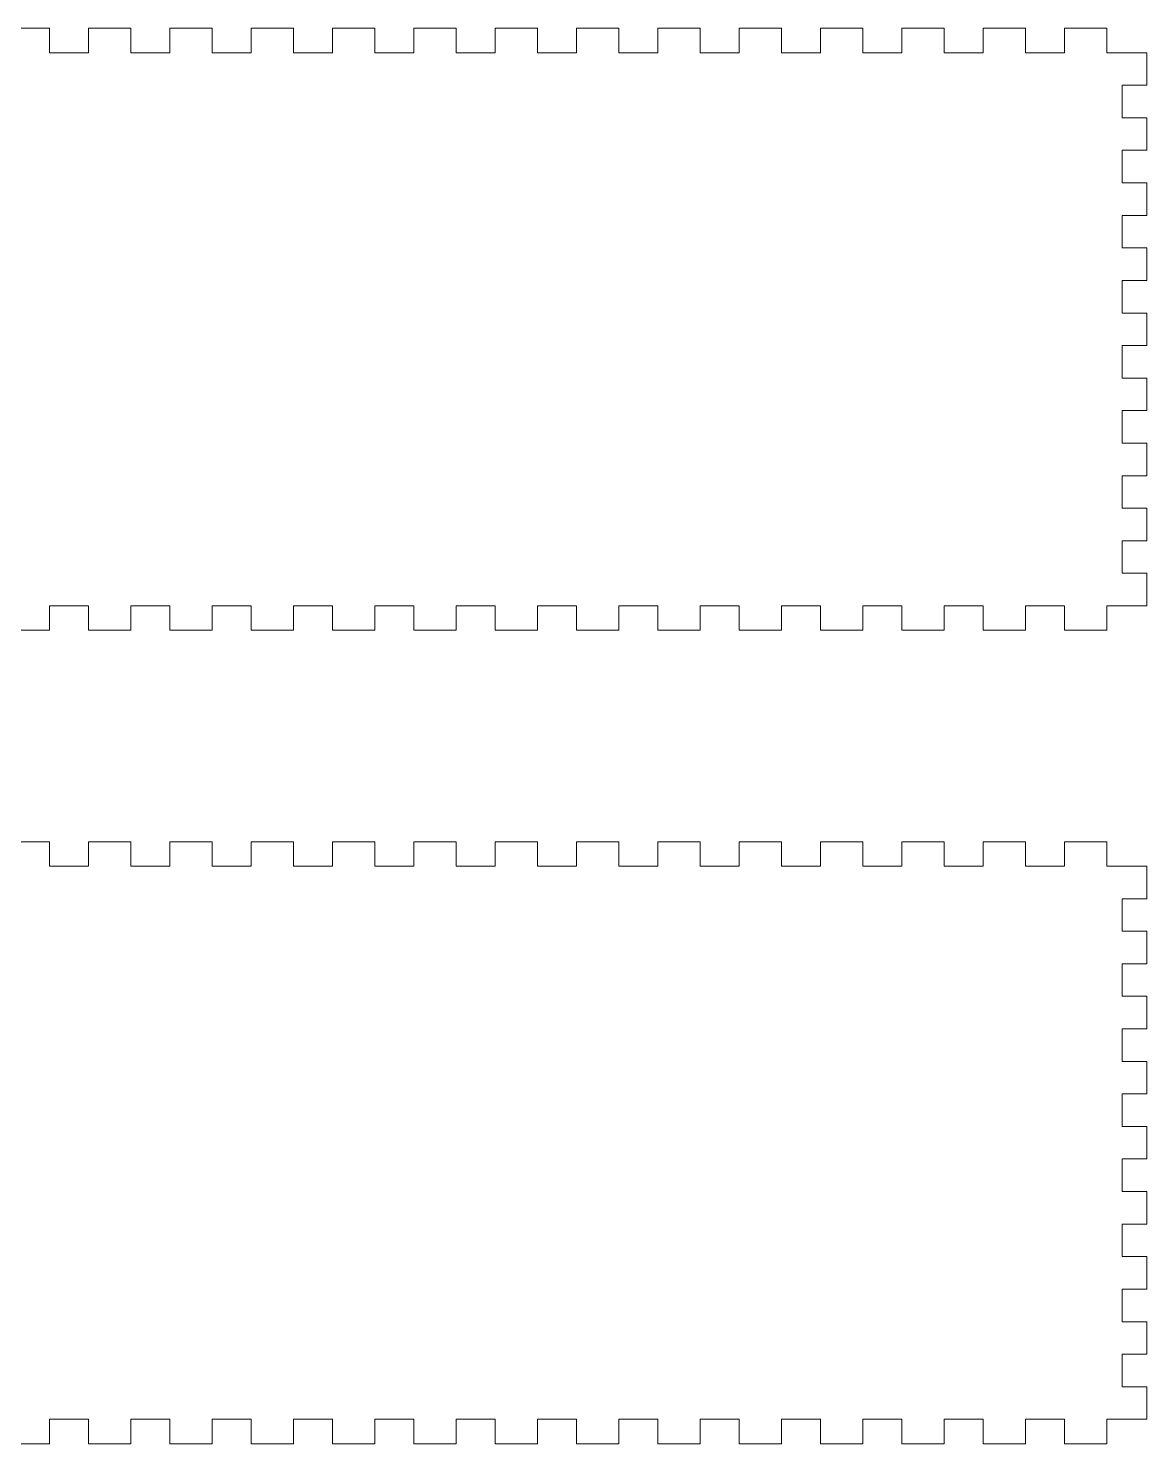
# Model space of a CAD drawing. Header units: millimetres. Extents: x 0 to 555, y 0 to 274.
# Drawn here: x 417.5 to 555, y 0 to 174 of the extents above; entities that cross this region are included whole.
import ezdxf

# ---------------------------------------------------------------- set-up
doc = ezdxf.new("R2010")
doc.units = ezdxf.units.MM
doc.layers.get('0').update_dxf_attribs({"linetype": 'CONTINUOUS', "lineweight": 0})

msp = doc.modelspace()

# ---------------------------------------------------------------- linework, layer by layer
for p, q in [((414.9, 174), (420.1, 174)), ((420.1, 174), (420.1, 171)), ((424.9, 171), (424.9, 174)), ((424.9, 174), (430.1, 174)), ((430.1, 174), (430.1, 171)), ((434.9, 171), (434.9, 174)), ((434.9, 174), (440.1, 174)), ((440.1, 174), (440.1, 171)), ((444.9, 171), (444.9, 174)), ((444.9, 174), (450.1, 174)), ((450.1, 174), (450.1, 171)), ((454.9, 171), (454.9, 174)), ((454.9, 174), (460.1, 174)), ((460.1, 174), (460.1, 171)), ((464.9, 171), (464.9, 174)), ((464.9, 174), (470.1, 174)), ((470.1, 174), (470.1, 171)), ((474.9, 171), (474.9, 174)), ((474.9, 174), (480.1, 174)), ((480.1, 174), (480.1, 171)), ((484.9, 171), (484.9, 174)), ((484.9, 174), (490.1, 174)), ((490.1, 174), (490.1, 171)), ((494.9, 171), (494.9, 174)), ((494.9, 174), (500.1, 174)), ((500.1, 174), (500.1, 171)), ((504.9, 171), (504.9, 174)), ((504.9, 174), (510.1, 174)), ((510.1, 174), (510.1, 171)), ((514.9, 171), (514.9, 174)), ((514.9, 174), (520.1, 174)), ((520.1, 174), (520.1, 171)), ((524.9, 171), (524.9, 174)), ((524.9, 174), (530.1, 174)), ((530.1, 174), (530.1, 171)), ((534.9, 171), (534.9, 174)), ((534.9, 174), (540.1, 174)), ((540.1, 174), (540.1, 171)), ((544.9, 171), (544.9, 174)), ((544.9, 174), (550.1, 174)), ((550.1, 174), (550.1, 171)), ((420.1, 171), (424.9, 171)), ((430.1, 171), (434.9, 171)), ((440.1, 171), (444.9, 171)), ((450.1, 171), (454.9, 171)), ((460.1, 171), (464.9, 171)), ((470.1, 171), (474.9, 171)), ((480.1, 171), (484.9, 171)), ((490.1, 171), (494.9, 171)), ((500.1, 171), (504.9, 171)), ((510.1, 171), (514.9, 171)), ((520.1, 171), (524.9, 171)), ((530.1, 171), (534.9, 171)), ((540.1, 171), (544.9, 171)), ((555, 171), (550.1, 171)), ((555, 171), (555, 167)), ((555, 167), (552, 167)), ((552, 167), (552, 163)), ((552, 163), (555, 163)), ((555, 163), (555, 159)), ((555, 159), (552, 159)), ((552, 159), (552, 155)), ((552, 155), (555, 155)), ((555, 155), (555, 151)), ((555, 151), (552, 151)), ((552, 151), (552, 147)), ((552, 147), (555, 147)), ((555, 147), (555, 143)), ((555, 143), (552, 143)), ((552, 143), (552, 139)), ((552, 139), (555, 139)), ((555, 139), (555, 135)), ((555, 135), (552, 135)), ((552, 135), (552, 131)), ((552, 131), (555, 131)), ((555, 131), (555, 127)), ((555, 127), (552, 127)), ((552, 127), (552, 123)), ((552, 123), (555, 123)), ((555, 123), (555, 119)), ((555, 119), (552, 119)), ((552, 119), (552, 115)), ((552, 115), (555, 115)), ((555, 115), (555, 111)), ((555, 111), (552, 111)), ((552, 111), (552, 107)), ((552, 107), (555, 107)), ((555, 107), (555, 103)), ((424.9, 103), (420.1, 103)), ((420.1, 103), (420.1, 100)), ((424.9, 100), (424.9, 103)), ((434.9, 103), (430.1, 103)), ((430.1, 103), (430.1, 100)), ((434.9, 100), (434.9, 103)), ((444.9, 103), (440.1, 103)), ((440.1, 103), (440.1, 100)), ((444.9, 100), (444.9, 103)), ((454.9, 103), (450.1, 103)), ((450.1, 103), (450.1, 100)), ((454.9, 100), (454.9, 103)), ((460.1, 103), (460.1, 100)), ((460.1, 103), (464.9, 103)), ((464.9, 100), (464.9, 103)), ((474.9, 103), (470.1, 103)), ((470.1, 103), (470.1, 100)), ((474.9, 100), (474.9, 103)), ((484.9, 103), (480.1, 103)), ((480.1, 103), (480.1, 100)), ((484.9, 100), (484.9, 103)), ((494.9, 103), (490.1, 103)), ((490.1, 103), (490.1, 100)), ((494.9, 100), (494.9, 103)), ((504.9, 103), (500.1, 103)), ((500.1, 103), (500.1, 100)), ((504.9, 100), (504.9, 103)), ((514.9, 103), (510.1, 103)), ((510.1, 103), (510.1, 100)), ((514.9, 100), (514.9, 103)), ((524.9, 103), (520.1, 103)), ((520.1, 103), (520.1, 100)), ((524.9, 100), (524.9, 103)), ((534.9, 103), (530.1, 103)), ((530.1, 103), (530.1, 100)), ((534.9, 100), (534.9, 103)), ((544.9, 103), (540.1, 103)), ((540.1, 103), (540.1, 100)), ((544.9, 100), (544.9, 103)), ((550.1, 103), (550.1, 100)), ((550.1, 103), (555, 103)), ((420.1, 100), (414.9, 100)), ((430.1, 100), (424.9, 100)), ((440.1, 100), (434.9, 100)), ((450.1, 100), (444.9, 100)), ((460.1, 100), (454.9, 100)), ((470.1, 100), (464.9, 100)), ((480.1, 100), (474.9, 100)), ((490.1, 100), (484.9, 100)), ((500.1, 100), (494.9, 100)), ((510.1, 100), (504.9, 100)), ((520.1, 100), (514.9, 100)), ((530.1, 100), (524.9, 100)), ((540.1, 100), (534.9, 100)), ((550.1, 100), (544.9, 100)), ((414.9, 74), (420.1, 74)), ((420.1, 74), (420.1, 71)), ((424.9, 71), (424.9, 74)), ((424.9, 74), (430.1, 74)), ((430.1, 74), (430.1, 71)), ((434.9, 71), (434.9, 74)), ((434.9, 74), (440.1, 74)), ((440.1, 74), (440.1, 71)), ((444.9, 71), (444.9, 74)), ((444.9, 74), (450.1, 74)), ((450.1, 74), (450.1, 71)), ((454.9, 71), (454.9, 74)), ((454.9, 74), (460.1, 74)), ((460.1, 74), (460.1, 71)), ((464.9, 71), (464.9, 74)), ((464.9, 74), (470.1, 74)), ((470.1, 74), (470.1, 71)), ((474.9, 71), (474.9, 74)), ((474.9, 74), (480.1, 74)), ((480.1, 74), (480.1, 71)), ((484.9, 71), (484.9, 74)), ((484.9, 74), (490.1, 74)), ((490.1, 74), (490.1, 71)), ((494.9, 71), (494.9, 74)), ((494.9, 74), (500.1, 74)), ((500.1, 74), (500.1, 71)), ((504.9, 71), (504.9, 74)), ((504.9, 74), (510.1, 74)), ((510.1, 74), (510.1, 71)), ((514.9, 71), (514.9, 74)), ((514.9, 74), (520.1, 74)), ((520.1, 74), (520.1, 71)), ((524.9, 71), (524.9, 74)), ((524.9, 74), (530.1, 74)), ((530.1, 74), (530.1, 71)), ((534.9, 71), (534.9, 74)), ((534.9, 74), (540.1, 74)), ((540.1, 74), (540.1, 71)), ((544.9, 71), (544.9, 74)), ((544.9, 74), (550.1, 74)), ((550.1, 74), (550.1, 71)), ((420.1, 71), (424.9, 71)), ((430.1, 71), (434.9, 71)), ((440.1, 71), (444.9, 71)), ((450.1, 71), (454.9, 71)), ((460.1, 71), (464.9, 71)), ((470.1, 71), (474.9, 71)), ((480.1, 71), (484.9, 71)), ((490.1, 71), (494.9, 71)), ((500.1, 71), (504.9, 71)), ((510.1, 71), (514.9, 71)), ((520.1, 71), (524.9, 71)), ((530.1, 71), (534.9, 71)), ((540.1, 71), (544.9, 71)), ((555, 71), (550.1, 71)), ((555, 71), (555, 67)), ((555, 67), (552, 67)), ((552, 67), (552, 63)), ((552, 63), (555, 63)), ((555, 63), (555, 59)), ((555, 59), (552, 59)), ((552, 59), (552, 55)), ((552, 55), (555, 55)), ((555, 55), (555, 51)), ((555, 51), (552, 51)), ((552, 51), (552, 47)), ((552, 47), (555, 47)), ((555, 47), (555, 43)), ((555, 43), (552, 43)), ((552, 43), (552, 39)), ((552, 39), (555, 39)), ((555, 39), (555, 35)), ((555, 35), (552, 35)), ((552, 35), (552, 31)), ((552, 31), (555, 31)), ((555, 31), (555, 27)), ((555, 27), (552, 27)), ((552, 27), (552, 23)), ((552, 23), (555, 23)), ((555, 23), (555, 19)), ((555, 19), (552, 19)), ((552, 19), (552, 15)), ((552, 15), (555, 15)), ((555, 15), (555, 11)), ((555, 11), (552, 11)), ((552, 11), (552, 7)), ((552, 7), (555, 7)), ((555, 7), (555, 3)), ((424.9, 3), (420.1, 3)), ((420.1, 3), (420.1, 0)), ((424.9, 0), (424.9, 3)), ((434.9, 3), (430.1, 3)), ((430.1, 3), (430.1, 0)), ((434.9, 0), (434.9, 3)), ((444.9, 3), (440.1, 3)), ((440.1, 3), (440.1, 0)), ((444.9, 0), (444.9, 3)), ((454.9, 3), (450.1, 3)), ((450.1, 3), (450.1, 0)), ((454.9, 0), (454.9, 3)), ((460.1, 3), (460.1, 0)), ((460.1, 3), (464.9, 3)), ((464.9, 0), (464.9, 3)), ((474.9, 3), (470.1, 3)), ((470.1, 3), (470.1, 0)), ((474.9, 0), (474.9, 3)), ((484.9, 3), (480.1, 3)), ((480.1, 3), (480.1, 0)), ((484.9, 0), (484.9, 3)), ((494.9, 3), (490.1, 3)), ((490.1, 3), (490.1, 0)), ((494.9, 0), (494.9, 3)), ((504.9, 3), (500.1, 3)), ((500.1, 3), (500.1, 0)), ((504.9, 0), (504.9, 3)), ((514.9, 3), (510.1, 3)), ((510.1, 3), (510.1, 0)), ((514.9, 0), (514.9, 3)), ((524.9, 3), (520.1, 3)), ((520.1, 3), (520.1, 0)), ((524.9, 0), (524.9, 3)), ((534.9, 3), (530.1, 3)), ((530.1, 3), (530.1, 0)), ((534.9, 0), (534.9, 3)), ((544.9, 3), (540.1, 3)), ((540.1, 3), (540.1, 0)), ((544.9, 0), (544.9, 3)), ((550.1, 3), (550.1, 0)), ((550.1, 3), (555, 3)), ((420.1, 0), (414.9, 0)), ((430.1, 0), (424.9, 0)), ((440.1, 0), (434.9, 0)), ((450.1, 0), (444.9, 0)), ((460.1, 0), (454.9, 0)), ((470.1, 0), (464.9, 0)), ((480.1, 0), (474.9, 0)), ((510.1, 0), (504.9, 0)), ((520.1, 0), (514.9, 0)), ((540.1, 0), (534.9, 0)), ((490.1, 0), (484.9, 0)), ((500.1, 0), (494.9, 0)), ((530.1, 0), (524.9, 0)), ((550.1, 0), (544.9, 0))]:
    msp.add_line(p, q)

doc.saveas('drawing.dxf')
